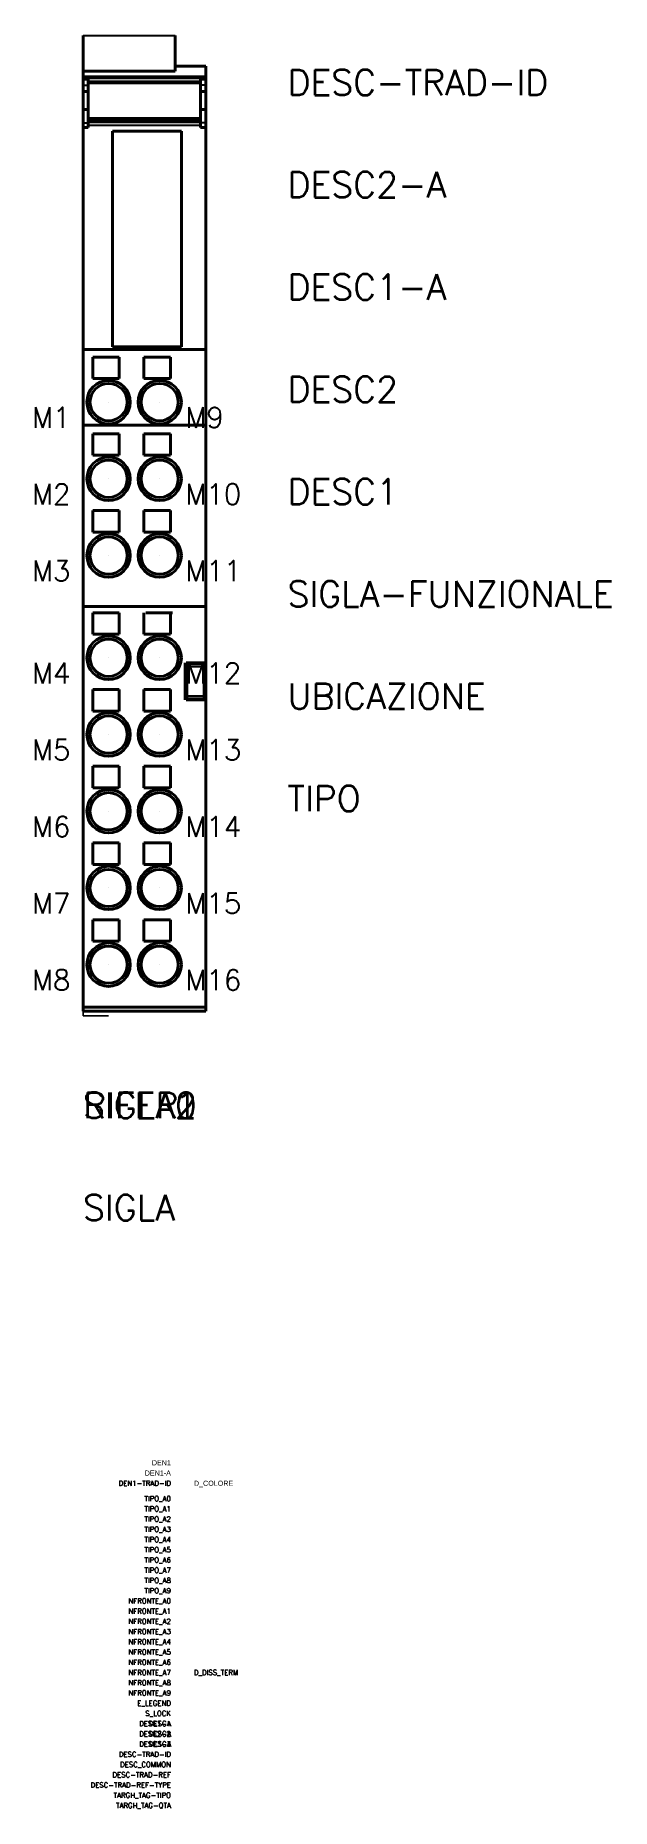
# Model space of a CAD drawing. Extents: x -5 to 52, y -78 to 96.
import ezdxf
from ezdxf.enums import TextEntityAlignment as Align

# ---------------------------------------------------------------- set-up
doc = ezdxf.new("R2010")
doc.units = 0
doc.header["$LTSCALE"] = 4
doc.layers.get('0').update_dxf_attribs({"linetype": 'CONTINUOUS'})
doc.layers.add('Sichtbar (ISO)', color=7, linetype='CONTINUOUS', lineweight=50)
doc.layers.add('Sichtbar schmal (ISO)', color=7, linetype='CONTINUOUS', lineweight=35)
doc.styles.add('E_Comp-Data', font='arial.ttf')
doc.styles.add('E_Default-Att', font='romans.shx')
doc.styles.add('E_Desc', font='arial.ttf')
doc.styles.add('E_Lang-ID', font='romans.shx')
doc.styles.get("Standard").update_dxf_attribs({"font": 'romans.shx'})

msp = doc.modelspace()

# ---------------------------------------------------------------- linework, layer by layer
for p, q in [((0, 2.5), (0, 0)), ((0, 0), (2.5, 0))]:
    msp.add_line(p, q)
at = {"layer": 'Sichtbar (ISO)'}
for p, q in [((0, 95.84), (0, 92.36)), ((9, 92.36), (9, 95.84)), ((9, 92.36), (0, 92.36)), ((0, 91.85), (0, 92.36)), ((9, 92.85), (12, 92.85)), ((12, 92.85), (12, 91.85)), ((0, 91.85), (0, 91.67)), ((0, 91.57), (0, 91.67)), ((0, 91.57), (0, 91.56)), ((0, 91.57), (0.5, 91.57)), ((0, 91.56), (0, 90.99)), ((0, 91.56), (0.5, 91.56)), ((0, 90.38), (0, 90.99)), ((0, 90.38), (0, 88.62)), ((0, 90.38), (0.5, 90.38)), ((0.5, 91.56), (0.5, 91.57)), ((0.5, 90.99), (0.5, 91.56)), ((0.5, 91.21), (11.5, 91.21)), ((0.5, 90.99), (0.5, 90.38)), ((0.5, 88.62), (0.5, 90.38)), ((11.5, 91.57), (12, 91.57)), ((11.5, 91.57), (11.5, 91.56)), ((12, 91.56), (11.5, 91.56)), ((11.5, 91.56), (11.5, 90.99)), ((11.5, 90.38), (11.5, 90.99)), ((11.5, 90.38), (11.5, 88.62)), ((12, 90.38), (11.5, 90.38)), ((12, 91.67), (12, 91.85)), ((12, 91.67), (12, 91.57)), ((12, 91.57), (12, 91.56)), ((12, 91.56), (12, 90.99)), ((12, 90.38), (12, 90.99)), ((12, 90.38), (12, 88.62)), ((0, 87.31), (0, 88.62)), ((0, 88.62), (0.5, 88.62)), ((0.5, 88.62), (0.5, 87.31)), ((12, 88.62), (11.5, 88.62)), ((11.5, 87.31), (11.5, 88.62)), ((12, 87.31), (12, 88.62)), ((0, 87.31), (0, 86.85)), ((0, 86.85), (0, 65.13)), ((0.5, 86.85), (0, 86.85)), ((0.5, 87.74), (11.5, 87.74)), ((0.5, 87.4), (11.5, 87.4)), ((0.5, 86.85), (0.5, 87.31)), ((11.5, 87.31), (11.5, 86.85)), ((12, 86.85), (11.5, 86.85)), ((12, 87.31), (12, 86.85)), ((12, 65.13), (12, 86.85)), ((2.87, 86.5), (9.65, 86.5)), ((2.87, 65.4), (2.87, 86.5)), ((9.65, 86.5), (9.65, 65.4)), ((0, 65.13), (0, 64.4)), ((0, 65.13), (12, 65.13)), ((0, 64.4), (0, 57.73)), ((0.95, 62.3), (0.95, 64.4)), ((0.95, 64.4), (3.55, 64.4)), ((9.65, 65.4), (2.87, 65.4)), ((3.55, 64.4), (3.55, 62.3)), ((5.95, 64.4), (8.55, 64.4)), ((5.95, 62.3), (5.95, 64.4)), ((8.55, 64.4), (8.55, 62.3)), ((12, 64.4), (12, 65.13)), ((12, 57.73), (12, 64.4)), ((3.55, 62.3), (0.95, 62.3)), ((8.55, 62.3), (5.95, 62.3)), ((0, 57.73), (0, 57)), ((0, 57.73), (12, 57.73)), ((12, 57), (12, 57.73)), ((0, 57), (0, 40.03)), ((0.95, 54.8), (0.95, 56.9)), ((0.95, 56.9), (3.55, 56.9)), ((3.55, 56.9), (3.55, 54.8)), ((5.95, 56.9), (8.55, 56.9)), ((5.95, 54.8), (5.95, 56.9)), ((8.55, 56.9), (8.55, 54.8)), ((12, 40.03), (12, 57)), ((3.55, 54.8), (0.95, 54.8)), ((8.55, 54.8), (5.95, 54.8)), ((0.95, 49.4), (3.55, 49.4)), ((0.95, 47.3), (0.95, 49.4)), ((3.55, 49.4), (3.55, 47.3)), ((5.95, 49.4), (8.55, 49.4)), ((5.95, 47.3), (5.95, 49.4)), ((8.55, 49.4), (8.55, 47.3)), ((3.55, 47.3), (0.95, 47.3)), ((8.55, 47.3), (5.95, 47.3)), ((0, 40.03), (0, 39.3)), ((0, 40.03), (12, 40.03)), ((12, 39.3), (12, 40.03)), ((0, 39.3), (0, 22.53)), ((0.95, 37.3), (0.95, 39.4)), ((0.95, 39.4), (3.55, 39.4)), ((3.55, 39.4), (3.55, 37.3)), ((5.95, 37.3), (5.95, 39.4)), ((6.15, 39.4), (8.75, 39.4)), ((8.55, 39.4), (8.55, 37.3)), ((12, 34.5), (12, 39.3)), ((3.55, 37.3), (0.95, 37.3)), ((8.55, 37.3), (5.95, 37.3)), ((10, 30.9), (10, 34.5)), ((10.1, 34.5), (12, 34.5)), ((10.15, 34.16), (10.15, 34.41)), ((10.15, 34.16), (10.15, 31.24)), ((10.25, 34.41), (11.85, 34.41)), ((11.85, 34.41), (11.85, 34.16)), ((11.85, 31.24), (11.85, 34.16)), ((12, 34.5), (12, 30.9)), ((0.95, 31.9), (3.55, 31.9)), ((0.95, 29.8), (0.95, 31.9)), ((3.55, 31.9), (3.55, 29.8)), ((5.95, 31.9), (8.55, 31.9)), ((5.95, 29.8), (5.95, 31.9)), ((8.55, 31.9), (8.55, 29.8)), ((10.15, 30.99), (10.15, 31.24)), ((11.85, 31.24), (11.85, 30.99)), ((3.55, 29.8), (0.95, 29.8)), ((8.55, 29.8), (5.95, 29.8)), ((12, 30.9), (10.1, 30.9)), ((10.25, 30.99), (11.85, 30.99)), ((12, 22.53), (12, 30.9)), ((0.95, 22.3), (0.95, 24.4)), ((0.95, 24.4), (3.55, 24.4)), ((3.55, 24.4), (3.55, 22.3)), ((5.95, 24.4), (8.55, 24.4)), ((5.95, 22.3), (5.95, 24.4)), ((8.55, 24.4), (8.55, 22.3)), ((0, 22.53), (0, 21.8)), ((0, 21.8), (0, 0.85)), ((3.55, 22.3), (0.95, 22.3)), ((8.55, 22.3), (5.95, 22.3)), ((12, 21.8), (12, 22.53)), ((12, 0.85), (12, 21.8)), ((0.95, 16.9), (3.55, 16.9)), ((0.95, 14.8), (0.95, 16.9)), ((3.55, 16.9), (3.55, 14.8)), ((5.95, 16.9), (8.55, 16.9)), ((5.95, 14.8), (5.95, 16.9)), ((8.55, 16.9), (8.55, 14.8)), ((3.55, 14.8), (0.95, 14.8)), ((8.55, 14.8), (5.95, 14.8)), ((0.95, 9.4), (3.55, 9.4)), ((0.95, 7.3), (0.95, 9.4)), ((3.55, 9.4), (3.55, 7.3)), ((5.95, 9.4), (8.55, 9.4)), ((5.95, 7.3), (5.95, 9.4)), ((8.55, 9.4), (8.55, 7.3)), ((3.55, 7.3), (0.95, 7.3)), ((8.55, 7.3), (5.95, 7.3)), ((0, 0.85), (0, 0.45)), ((0, 0.85), (12, 0.85)), ((0, 0.45), (12, 0.45)), ((12, 0.45), (12, 0.85))]:
    msp.add_line(p, q, dxfattribs=at)
for centre, radius in [((2.5, 60), 2.12), ((2.5, 60), 1.82), ((7.5, 60), 2.12), ((7.5, 60), 1.82), ((2.5, 52.5), 2.12), ((2.5, 52.5), 1.82), ((7.5, 52.5), 2.12), ((7.5, 52.5), 1.82), ((2.5, 45), 2.12), ((2.5, 45), 1.82), ((7.5, 45), 2.12), ((7.5, 45), 1.82), ((2.5, 35), 2.12), ((2.5, 35), 1.82), ((7.5, 35), 2.12), ((7.5, 35), 1.82), ((2.5, 27.5), 2.12), ((7.5, 27.5), 2.12), ((2.5, 27.5), 1.82), ((7.5, 27.5), 1.82), ((2.5, 20), 2.12), ((2.5, 20), 1.82), ((7.5, 20), 2.12), ((7.5, 20), 1.82), ((2.5, 12.5), 2.12), ((2.5, 12.5), 1.82), ((7.5, 12.5), 2.12), ((7.5, 12.5), 1.82), ((2.5, 5), 2.12), ((7.5, 5), 2.12), ((2.5, 5), 1.82), ((7.5, 5), 1.82)]:
    msp.add_circle(centre, radius, dxfattribs=at)
at = {"layer": 'Sichtbar schmal (ISO)'}
for p, q in [((0, 95.84), (9, 95.84)), ((0, 91.85), (12, 91.85)), ((0, 91.67), (12, 91.67)), ((0, 90.99), (0.5, 90.99)), ((0.5, 91.38), (11.5, 91.38)), ((0.5, 91.3), (11.5, 91.3)), ((12, 90.99), (11.5, 90.99)), ((0, 87.31), (0.5, 87.31)), ((0.5, 87.55), (11.5, 87.55)), ((0.5, 87.07), (11.5, 87.07)), ((12, 87.31), (11.5, 87.31)), ((10.25, 34.16), (11.85, 34.16)), ((11.85, 31.24), (10.25, 31.24))]:
    msp.add_line(p, q, dxfattribs=at)

# ---------------------------------------------------------------- texts
at = {"color": 3}
for tag, p, s, flags in [('DESC-TRAD-ID', (20, 90), '', 8), ('DESC2-A', (20, 80), '', 8), ('DESC1-A', (20, 70), '', 8), ('DESC2', (20, 60), '', 8), ('DESC1', (20, 50), '', 8), ('SIGLA-FUNZIONALE', (20, 40), '', 9), ('UBICAZIONE', (20, 30), '', 8), ('TIPO', (20, 20), '', 9), ('SIGLA0', (0, -10), '', 9), ('SIGLA1', (0, -10), '', 9), ('SIGLA2', (0, -10), '', 9), ('RIFER', (0, -10), 'RIFER ?', 8), ('SIGLA', (0, -20), 'SIGLA ?', 8)]:
    msp.add_attdef(tag, p, s, height=2.5, dxfattribs=dict(at, flags=flags))
at = {"color": 4, "flags": 8}
for tag, p in [('M1', (-5, 57.5)), ('M9', (10, 57.5)), ('M2', (-5, 50)), ('M10', (10, 50)), ('M3', (-5, 42.5)), ('M11', (10, 42.5)), ('M4', (-5, 32.5)), ('M12', (10, 32.5)), ('M5', (-5, 25)), ('M13', (10, 25)), ('M6', (-5, 17.5)), ('M14', (10, 17.5)), ('M7', (-5, 10)), ('M15', (10, 10)), ('M8', (-5, 2.5)), ('M16', (10, 2.5))]:
    msp.add_attdef(tag, p, '', height=2, dxfattribs=at)
at = {"flags": 9}
for tag, p, s, height in [('F1', (2.5, 60), '', 0.00001), ('F9', (7.5, 60), '', 0.00001), ('F2', (2.5, 52.5), '', 0.00001), ('F10', (7.5, 52.5), '', 0.00001), ('F3', (2.5, 45), '', 0.00001), ('F11', (7.5, 45), '', 0.00001), ('F4', (2.5, 35), '', 0.00001), ('F12', (7.5, 35), '', 0.00001), ('F5', (2.5, 27.5), '', 0.00001), ('F13', (7.5, 27.5), '', 0.00001), ('F6', (2.5, 20), '', 0.00001), ('F14', (7.5, 20), '', 0.00001), ('F7', (2.5, 12.5), '', 0.00001), ('F15', (7.5, 12.5), '', 0.00001), ('F8', (2.5, 5), '', 0.00001), ('F16', (7.5, 5), '', 0.00001), ('TIPOSIG', (0, 0), '3', 0.00000001), ('POSIZIONE', (0, 0), '', 0.00000001), ('P-TABELLA', (0, 0), '', 0.00000001), ('T-TABELLA', (0, 0), '', 0.00000001), ('H-TABELLA', (0, 0), '', 0.00000001), ('CODICE', (0, 0), '1xNNN', 0.00000001), ('NOTE1', (0, 0), '', 0.00000001), ('NOTE2', (0, 0), '', 0.00000001)]:
    msp.add_attdef(tag, p, s, height=height, dxfattribs=at)
at = {"color": 3, "flags": 9}
for tag, text, style, p in [('DEN1-A', '', 'E_Desc', (8.6, -44.95)), ('DEN1', '', 'E_Desc', (8.6, -43.95)), ('TIPO_A0', '', 'E_Default-Att', (8.6, -47.45)), ('TIPO_A1', '', 'E_Default-Att', (8.6, -48.45)), ('TIPO_A2', '', 'E_Default-Att', (8.6, -49.45)), ('TIPO_A3', '', 'E_Default-Att', (8.6, -50.45)), ('TIPO_A4', '', 'E_Default-Att', (8.6, -51.45)), ('TIPO_A5', '', 'E_Default-Att', (8.6, -52.45)), ('TIPO_A6', '', 'E_Default-Att', (8.6, -53.45)), ('TIPO_A7', '', 'E_Default-Att', (8.6, -54.45)), ('TIPO_A8', '', 'E_Default-Att', (8.6, -55.45)), ('NFRONTE_A0', '', 'E_Default-Att', (8.6, -57.45)), ('TIPO_A9', '', 'E_Default-Att', (8.6, -56.45)), ('NFRONTE_A1', '', 'E_Default-Att', (8.6, -58.45)), ('NFRONTE_A2', '', 'E_Default-Att', (8.6, -59.45)), ('NFRONTE_A3', '', 'E_Default-Att', (8.6, -60.45)), ('NFRONTE_A4', '', 'E_Default-Att', (8.6, -61.45)), ('NFRONTE_A5', '', 'E_Default-Att', (8.6, -62.45)), ('NFRONTE_A6', '', 'E_Default-Att', (8.6, -63.45)), ('NFRONTE_A7', '', 'E_Default-Att', (8.6, -64.45)), ('NFRONTE_A8', '', 'E_Default-Att', (8.6, -65.45)), ('NFRONTE_A9', '', 'E_Default-Att', (8.6, -66.45)), ('E_LEGEND', '', 'E_Default-Att', (8.6, -67.45)), ('DESC1-A', '', 'E_Default-Att', (8.6, -69.45)), ('S_LOCK', '', 'E_Default-Att', (8.6, -68.45)), ('DESC1', '', 'E_Default-Att', (8.6, -69.45)), ('DESC2-A', '', 'E_Default-Att', (8.6, -70.45)), ('DESC3-A', '', 'E_Default-Att', (8.6, -71.45)), ('DESC2', '', 'E_Default-Att', (8.6, -70.45)), ('DESC3', '', 'E_Default-Att', (8.6, -71.45)), ('DESC-TRAD-REF', '', 'E_Default-Att', (8.6, -74.45)), ('DESC_COMMON', '', 'E_Default-Att', (8.6, -73.45)), ('DESC-TRAD-REF-TYPE', 'P', 'E_Default-Att', (8.6, -75.45)), ('TARGH_TAG-TIPO', '', 'E_Default-Att', (8.6, -76.45)), ('TARGH_TAG-QTA', '', 'E_Default-Att', (8.6, -77.45))]:
    msp.add_attdef(tag, text=text, height=0.5, dxfattribs=dict(at, style=style)).set_placement(p, align=Align.RIGHT)
at = {"color": 2, "flags": 9}
for tag, style, p in [('DEN1-TRAD-ID', 'E_Lang-ID', (8.6, -45.95)), ('DESC-TRAD-ID', 'E_Default-Att', (8.6, -72.45))]:
    msp.add_attdef(tag, text='E_None', height=0.5, dxfattribs=dict(at, style=style)).set_placement(p, align=Align.RIGHT)
at = {"color": 3, "flags": 9}
for tag, p, style in [('D_COLORE', (10.85, -45.95), 'E_Comp-Data'), ('D_DISS_TERM', (10.85, -64.45), 'E_Default-Att')]:
    msp.add_attdef(tag, p, '', height=0.5, dxfattribs=dict(at, style=style))

doc.saveas('drawing.dxf')
